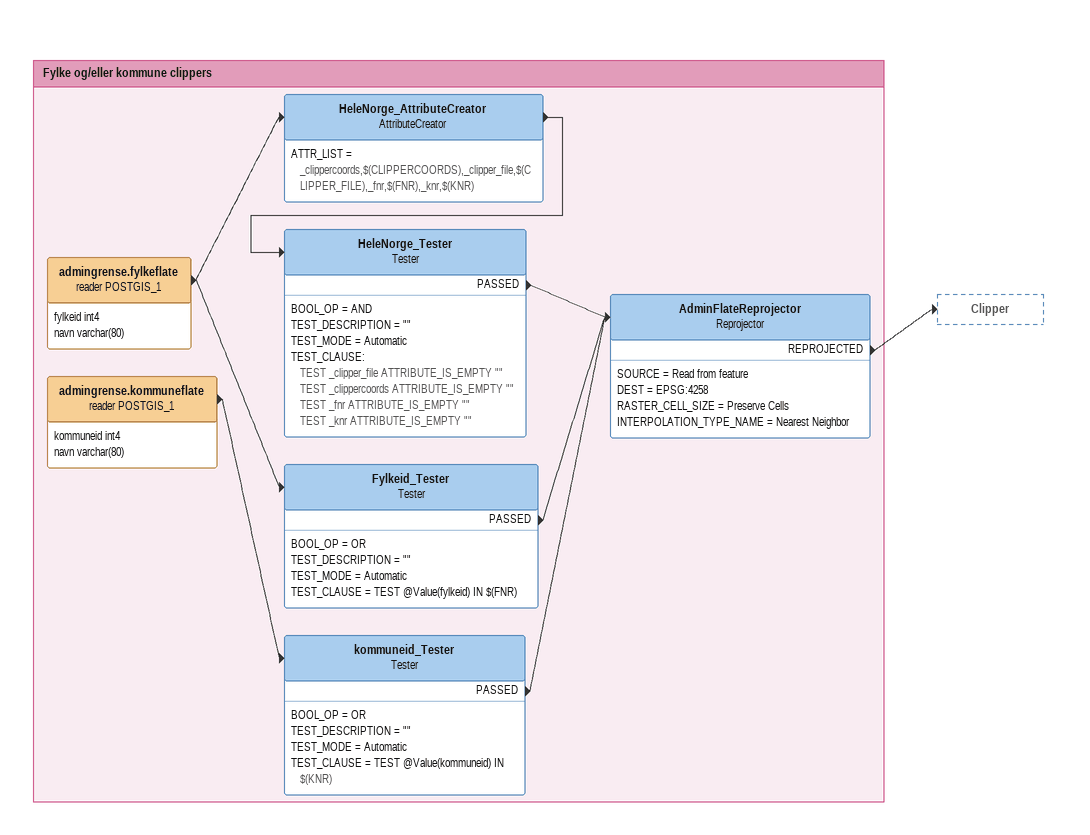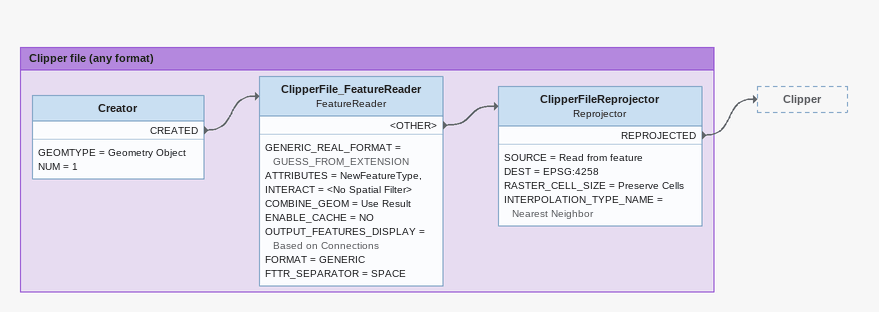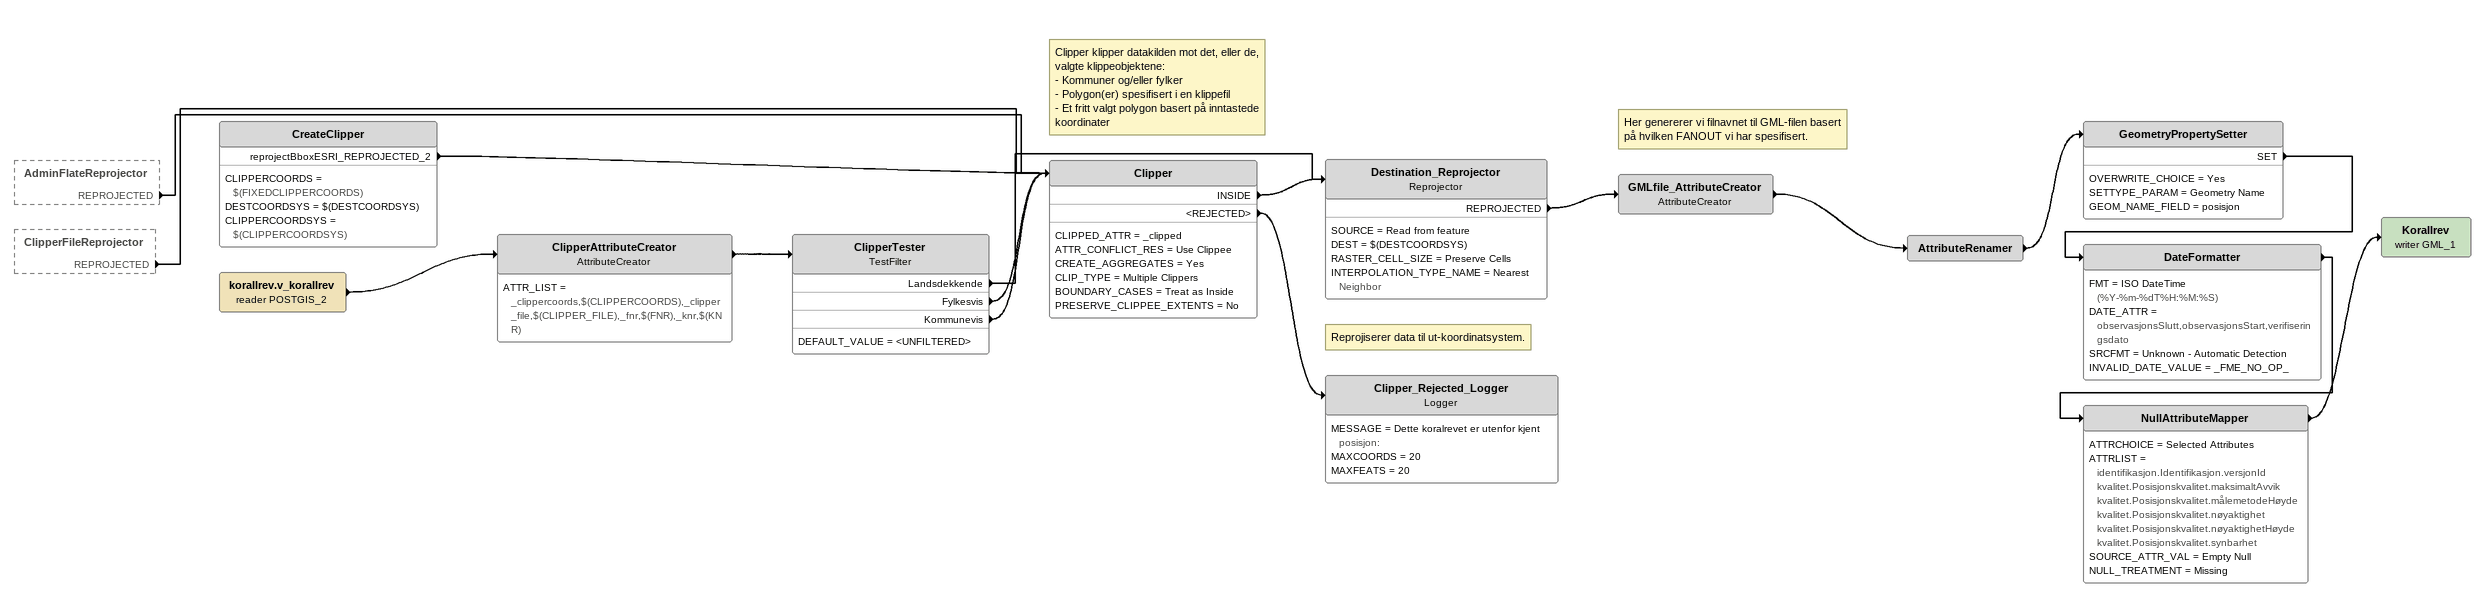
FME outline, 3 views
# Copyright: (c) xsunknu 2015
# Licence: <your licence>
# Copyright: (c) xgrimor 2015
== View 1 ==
Bookmark: Fylke og/eller kommune clippers
admingrense.fylkeflate (reader POSTGIS_1)
    attributes: fylkeid int4, navn varchar(80)
    -> Fylkeid_Tester
    -> HeleNorge_AttributeCreator
HeleNorge_AttributeCreator: AttributeCreator
    ATTR_LIST = _clippercoords,$(CLIPPERCOORDS),_clipper_file,$(CLIPPER_FILE),_fnr,$(FNR),_knr,$(KNR)
    -> HeleNorge_Tester
HeleNorge_Tester: Tester
    BOOL_OP = AND
    TEST_DESCRIPTION = ""
    TEST_MODE = Automatic
    TEST_CLAUSE:
      TEST _clipper_file ATTRIBUTE_IS_EMPTY ""
      TEST _clippercoords ATTRIBUTE_IS_EMPTY ""
      TEST _fnr ATTRIBUTE_IS_EMPTY ""
      TEST _knr ATTRIBUTE_IS_EMPTY ""
    PASSED -> AdminFlateReprojector
Fylkeid_Tester: Tester
    BOOL_OP = OR
    TEST_DESCRIPTION = ""
    TEST_MODE = Automatic
    TEST_CLAUSE = TEST @Value(fylkeid) IN $(FNR)
    PASSED -> AdminFlateReprojector
admingrense.kommuneflate (reader POSTGIS_1)
    attributes: kommuneid int4, navn varchar(80)
    -> kommuneid_Tester
kommuneid_Tester: Tester
    BOOL_OP = OR
    TEST_DESCRIPTION = ""
    TEST_MODE = Automatic
    TEST_CLAUSE = TEST @Value(kommuneid) IN $(KNR)
    PASSED -> AdminFlateReprojector
AdminFlateReprojector: Reprojector
    SOURCE = Read from feature
    DEST = EPSG:4258
    RASTER_CELL_SIZE = Preserve Cells
    INTERPOLATION_TYPE_NAME = Nearest Neighbor
    REPROJECTED -> Clipper

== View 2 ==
Bookmark: Clipper file (any format)
Creator
    GEOMTYPE = Geometry Object
    NUM = 1
    CREATED -> ClipperFile_FeatureReader
ClipperFile_FeatureReader: FeatureReader
    GENERIC_REAL_FORMAT = GUESS_FROM_EXTENSION
    ATTRIBUTES = NewFeatureType,
    INTERACT = <No Spatial Filter>
    COMBINE_GEOM = Use Result
    ENABLE_CACHE = NO
    OUTPUT_FEATURES_DISPLAY = Based on Connections
    FORMAT = GENERIC
    FTTR_SEPARATOR = SPACE
    <OTHER> -> ClipperFileReprojector
ClipperFileReprojector: Reprojector
    SOURCE = Read from feature
    DEST = EPSG:4258
    RASTER_CELL_SIZE = Preserve Cells
    INTERPOLATION_TYPE_NAME = Nearest Neighbor
    REPROJECTED -> Clipper

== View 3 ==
AdminFlateReprojector [outside]
    REPROJECTED -> Clipper
ClipperFileReprojector [outside]
    REPROJECTED -> Clipper
CreateClipper
    CLIPPERCOORDS = $(FIXEDCLIPPERCOORDS)
    DESTCOORDSYS = $(DESTCOORDSYS)
    CLIPPERCOORDSYS = $(CLIPPERCOORDSYS)
    reprojectBboxESRI_REPROJECTED_2 -> Clipper
korallrev.v_korallrev (reader POSTGIS_2)
    -> ClipperAttributeCreator
ClipperAttributeCreator: AttributeCreator
    ATTR_LIST = _clippercoords,$(CLIPPERCOORDS),_clipper_file,$(CLIPPER_FILE),_fnr,$(FNR),_knr,$(KNR)
    -> ClipperTester
ClipperTester: TestFilter
    DEFAULT_VALUE = <UNFILTERED>
    Landsdekkende -> Destination_Reprojector
    Fylkesvis -> Clipper
    Kommunevis -> Clipper
Note: Clipper klipper datakilden mot det, eller de, valgte klippeobjektene: / - Kommuner og/eller fylker / - Polygon(er) spesifisert i en klippefil / - Et fritt valgt polygon basert på inntastede koordinater
Clipper
    CLIPPED_ATTR = _clipped
    ATTR_CONFLICT_RES = Use Clippee
    CREATE_AGGREGATES = Yes
    CLIP_TYPE = Multiple Clippers
    BOUNDARY_CASES = Treat as Inside
    PRESERVE_CLIPPEE_EXTENTS = No
    INSIDE -> Destination_Reprojector
    <REJECTED> -> Clipper_Rejected_Logger
Note: Reprojiserer data til ut-koordinatsystem.
Destination_Reprojector: Reprojector
    SOURCE = Read from feature
    DEST = $(DESTCOORDSYS)
    RASTER_CELL_SIZE = Preserve Cells
    INTERPOLATION_TYPE_NAME = Nearest Neighbor
    REPROJECTED -> GMLfile_AttributeCreator
Note: Her genererer vi filnavnet til GML-filen basert på hvilken FANOUT vi har spesifisert.
GMLfile_AttributeCreator: AttributeCreator
    -> AttributeRenamer
AttributeRenamer
    -> GeometryPropertySetter
GeometryPropertySetter
    OVERWRITE_CHOICE = Yes
    SETTYPE_PARAM = Geometry Name
    GEOM_NAME_FIELD = posisjon
    SET -> DateFormatter
DateFormatter
    FMT = ISO DateTime (%Y-%m-%dT%H:%M:%S)
    DATE_ATTR = observasjonsSlutt,observasjonsStart,verifiseringsdato
    SRCFMT = Unknown - Automatic Detection
    INVALID_DATE_VALUE = _FME_NO_OP_
    -> NullAttributeMapper
NullAttributeMapper
    ATTRCHOICE = Selected Attributes
    ATTRLIST = identifikasjon.Identifikasjon.versjonId kvalitet.Posisjonskvalitet.maksimaltAvvik kvalitet.Posisjonskvalitet.målemetodeHøyde kvalitet.Posisjonskvalitet.nøyaktighet kvalitet.Posisjonskvalitet.nøyaktighetHøyde kvalitet.Posisjonskvalitet.synbarhet
    SOURCE_ATTR_VAL = Empty Null
    NULL_TREATMENT = Missing
    -> Korallrev (writer GML_1)
Korallrev (writer GML_1)
Clipper_Rejected_Logger: Logger
    MESSAGE = Dette koralrevet er utenfor kjent posisjon:
    MAXCOORDS = 20
    MAXFEATS = 20
